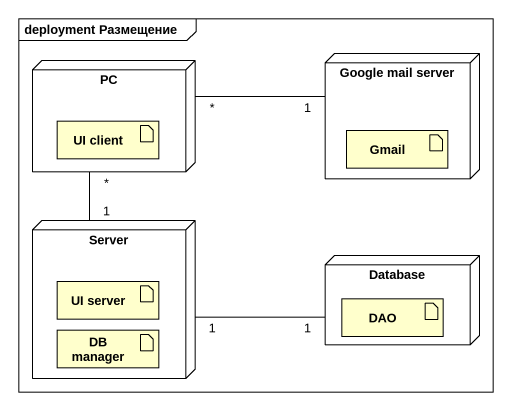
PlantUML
@startuml
mainframe deployment Размещение
node PC {
  artifact "UI client" as UI_client
}
node "Google mail server" as Google_mail_server {
  artifact Gmail
}
node Server {
  artifact "UI server" as UI_server
  artifact "DB manager" as DB_manager
}
node "Database" as Database_ {
  artifact DAO
}
PC "*" -right- "1" Google_mail_server
PC "*" -- "1" Server
Server "1" -right- "1" Database_
@enduml
